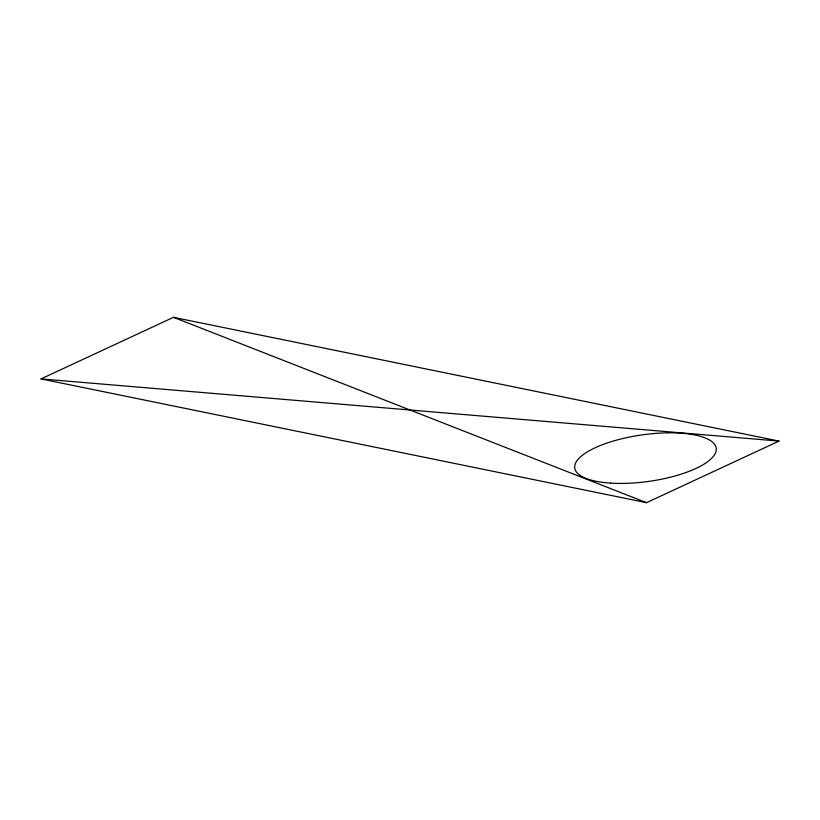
<?xml version="1.0" encoding="UTF-8"?>
<svg xmlns="http://www.w3.org/2000/svg" width="820" height="820" viewBox="0 0 820 820"><rect width="100%" height="100%" fill="white"/><g stroke="black" fill="none" stroke-linecap="round" stroke-linejoin="round"><path stroke-width="1.23" d="M41 378.912L173.481 317.319L779 441.088L646.519 502.68L41 378.912L779 441.088M173.481 317.319L646.519 502.68M610.551 483.113A71.432 23.493 -8 0 0 716.29 449.093A71.432 23.493 -8 0 0 609.598 442.195A71.432 23.493 -8 0 0 610.551 483.113"/></g></svg>
